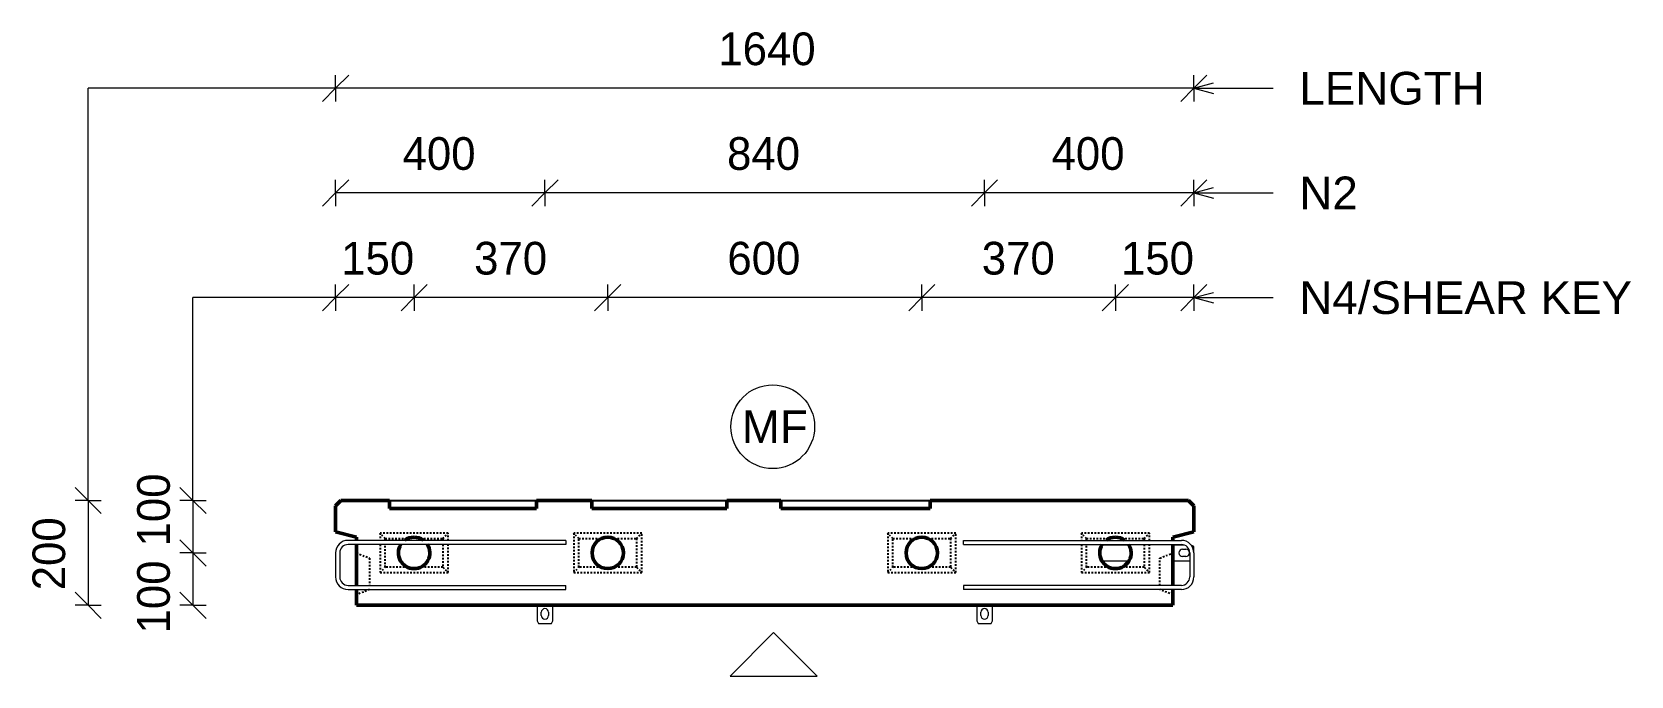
# Model space of a CAD drawing. Header units: millimetres. Extents: x -5626 to 7572, y 1067 to 18539.
# Drawn here: x -5626 to -2570, y 12779 to 14009 of the extents above; entities that cross this region are included whole.
import ezdxf

# ---------------------------------------------------------------- set-up
doc = ezdxf.new("R2010")
doc.units = ezdxf.units.MM
doc.linetypes.add('Dash', pattern=[6.36, 3.18, -3.18])
for name, color, linetype, lineweight in [('A-ANNO-DIMS', 211, 'Continuous', 9), ('A-ANNO-DIMS-25', 211, 'Continuous', 9), ('A-DETL-MBND', 5, 'Continuous', 18), ('A-DETL-THIN', 151, 'Continuous', 18), ('A-GENM', 13, 'Continuous', 18), ('A-WALL', 113, 'Continuous', 25), ('A-WALL-HDLN', 110, 'Dash', 25), ('G-ANNO-TEXT', 231, 'Continuous', 9), ('S-RBAR', 171, 'Continuous', 18)]:
    doc.layers.add(name, color=color, linetype=linetype, lineweight=lineweight)
doc.styles.add('Arial', font='arial.ttf', dxfattribs={"height": 62.5})
doc.styles.add('Nirmala UI Semilight', font='NirmalaS.ttf', dxfattribs={"height": 62.5})
doc.dimstyles.new('Arrow_Filled_-_2_5_NI_UI', dxfattribs={"dimscale": 304.8, "dimtxt": 65.460247, "dimasz": 0.164042, "dimexe": 0.082021, "dimexo": 0.0625, "dimgap": 0.082021, "dimtad": 1, "dimdec": 4, "dimzin": 0, "dimdsep": 46, "dimtxsty": 'Nirmala UI Semilight', "dimblk1": 'OBLIQUE', "dimblk2": 'OBLIQUE', "dimsah": 1, "dimcen": 0.09, "dimazin": 0, "dimtfac": 1, "dimtdec": 4, "dimtix": 1, "dimtmove": 0, "dimatfit": 3, "dimfxl": 0.082021, "dimfxlon": 1, "dimtvp": 1, "dimtolj": 1, "dimtzin": 0, "dimarcsym": 2})
doc.dimstyles.new('Arrow_Filled_-_2_5_NI_UI_1', dxfattribs={"dimscale": 304.8, "dimtxt": 65.460247, "dimasz": 0.164042, "dimexe": 0.082021, "dimexo": 0.0625, "dimgap": 0.082021, "dimtad": 1, "dimdec": 4, "dimzin": 0, "dimdsep": 46, "dimtxsty": 'Nirmala UI Semilight', "dimblk1": 'OBLIQUE', "dimblk2": 'OBLIQUE', "dimsah": 1, "dimcen": 0.09, "dimazin": 0, "dimtfac": 1, "dimtdec": 4, "dimtix": 1, "dimtmove": 2, "dimatfit": 3, "dimfxl": 0.082021, "dimfxlon": 1, "dimtvp": 1, "dimtolj": 1, "dimtzin": 0, "dimarcsym": 2})

# ---------------------------------------------------------------- blocks, each defined once
blk = doc.blocks.new('RR spread anchor face based - RR-SA-1_4-160-1726851-Elevation Top')
at = {"layer": 'A-GENM'}
for p, q in [((-4660.4, 12913.9), (-4660.4, 12883.9)), ((-4652.4, 12894.4), (-4652.4, 12900.4)), ((-4638.4, 12900.4), (-4638.4, 12894.4)), ((-4630.4, 12883.9), (-4630.4, 12913.9)), ((-4660.4, 12883.9), (-4657.9, 12878.9)), ((-4657.9, 12878.9), (-4632.9, 12878.9)), ((-4632.9, 12878.9), (-4630.4, 12883.9))]:
    blk.add_line(p, q, dxfattribs=at)
for centre, start, end in [((-4645.4, 12900.4), 0, 180), ((-4645.4, 12894.4), 180, 0)]:
    blk.add_arc(centre, 7, start, end, dxfattribs=at)
blk = doc.blocks.new('RR spread anchor face based - RR-SA-2_5-200-1726821-Elevation Top')
at = {"layer": 'A-GENM'}
for p, q in [((-3583.4, 13024.1), (-3583.4, 13013.9)), ((-3583.4, 13024.1), (-3583.4, 13014)), ((-3529.9, 13028.9), (-3581, 13028.9)), ((-3424.2, 13028.9), (-3445.4, 13028.9)), ((-3426.9, 13020.9), (-3420.9, 13020.9)), ((-3410.4, 13028.9), (-3410.9, 13028.9)), ((-3405.4, 13026.4), (-3410.4, 13028.9)), ((-3405.4, 13013.9), (-3405.4, 13026.4)), ((-3585.3, 13013.9), (-3583.4, 13013.9)), ((-3583.4, 13013.9), (-3583.4, 13003.7)), ((-3583.4, 13013.9), (-3583.4, 13003.7)), ((-3581, 12998.9), (-3529.9, 12998.9)), ((-3445.4, 12998.9), (-3413.4, 12998.9)), ((-3420.9, 13006.9), (-3426.9, 13006.9))]:
    blk.add_line(p, q, dxfattribs=at)
for centre, start, end in [((-3426.9, 13013.9), 90, 270), ((-3420.9, 13013.9), 270, 90)]:
    blk.add_arc(centre, 7, start, end, dxfattribs=at)
blk = doc.blocks.new('DIMBLOCK1-Elevation Top')
at = {"layer": 'A-ANNO-DIMS-25'}
for p, q in [((-3555.4, 13501.6), (-3530.4, 13526.6)), ((-3555.4, 13501.6), (-3555.4, 13526.6)), ((-3405.4, 13501.6), (-3380.4, 13526.6)), ((-3405.4, 13501.6), (-3405.4, 13526.6)), ((-3555.4, 13501.6), (-3580.4, 13476.6)), ((-3405.4, 13501.6), (-3555.4, 13501.6)), ((-3555.4, 13501.6), (-3555.4, 13476.6)), ((-3405.4, 13501.6), (-3430.4, 13476.6)), ((-3405.4, 13501.6), (-3405.4, 13476.6))]:
    blk.add_line(p, q, dxfattribs=at)
at = {"layer": 'A-ANNO-DIMS-25', "color": 0, "insert": (-3544.7, 13608.2), "char_height": 62.5, "width": 154.248, "attachment_point": 1, "line_spacing_factor": 1.142579, "style": 'Nirmala UI Semilight'}
blk.add_mtext('150', dxfattribs=at)
blk = doc.blocks.new('_Oblique')
at = {"color": 0, "linetype": 'ByBlock', "lineweight": -2}
blk.add_line((-0.5, -0.5), (0.5, 0.5), dxfattribs=at)
blk = doc.blocks.new('DIMBLOCK2-Elevation Top')
at = {"layer": 'A-ANNO-DIMS-25'}
for p, q in [((-3925.4, 13501.6), (-3900.4, 13526.6)), ((-3925.4, 13501.6), (-3925.4, 13526.6)), ((-3555.4, 13501.6), (-3530.4, 13526.6)), ((-3555.4, 13501.6), (-3555.4, 13526.6)), ((-3925.4, 13501.6), (-3950.4, 13476.6)), ((-3555.4, 13501.6), (-3925.4, 13501.6)), ((-3925.4, 13501.6), (-3925.4, 13476.6)), ((-3555.4, 13501.6), (-3580.4, 13476.6)), ((-3555.4, 13501.6), (-3555.4, 13476.6))]:
    blk.add_line(p, q, dxfattribs=at)
at = {"layer": 'A-ANNO-DIMS-25', "color": 0, "insert": (-3810.7, 13608.2), "char_height": 62.5, "width": 168.53, "attachment_point": 1, "line_spacing_factor": 1.142579, "style": 'Nirmala UI Semilight'}
blk.add_mtext('370', dxfattribs=at)
blk = doc.blocks.new('DIMBLOCK3-Elevation Top')
at = {"layer": 'A-ANNO-DIMS-25'}
for p, q in [((-4525.4, 13501.6), (-4500.4, 13526.6)), ((-4525.4, 13501.6), (-4525.4, 13526.6)), ((-3925.4, 13501.6), (-3900.4, 13526.6)), ((-3925.4, 13501.6), (-3925.4, 13526.6)), ((-4525.4, 13501.6), (-4550.4, 13476.6)), ((-3925.4, 13501.6), (-4525.4, 13501.6)), ((-4525.4, 13501.6), (-4525.4, 13476.6)), ((-3925.4, 13501.6), (-3950.4, 13476.6)), ((-3925.4, 13501.6), (-3925.4, 13476.6))]:
    blk.add_line(p, q, dxfattribs=at)
at = {"layer": 'A-ANNO-DIMS-25', "color": 0, "insert": (-4296.8, 13608.2), "char_height": 62.5, "width": 171.387, "attachment_point": 1, "line_spacing_factor": 1.142579, "style": 'Nirmala UI Semilight'}
blk.add_mtext('600', dxfattribs=at)
blk = doc.blocks.new('DIMBLOCK4-Elevation Top')
at = {"layer": 'A-ANNO-DIMS-25'}
for p, q in [((-4895.4, 13501.6), (-4870.4, 13526.6)), ((-4895.4, 13501.6), (-4895.4, 13526.6)), ((-4525.4, 13501.6), (-4500.4, 13526.6)), ((-4525.4, 13501.6), (-4525.4, 13526.6)), ((-4895.4, 13501.6), (-4920.4, 13476.6)), ((-4525.4, 13501.6), (-4895.4, 13501.6)), ((-4895.4, 13501.6), (-4895.4, 13476.6)), ((-4525.4, 13501.6), (-4550.4, 13476.6)), ((-4525.4, 13501.6), (-4525.4, 13476.6))]:
    blk.add_line(p, q, dxfattribs=at)
at = {"layer": 'A-ANNO-DIMS-25', "color": 0, "insert": (-4780.7, 13608.2), "char_height": 62.5, "width": 168.53, "attachment_point": 1, "line_spacing_factor": 1.142579, "style": 'Nirmala UI Semilight'}
blk.add_mtext('370', dxfattribs=at)
blk = doc.blocks.new('DIMBLOCK5-Elevation Top')
at = {"layer": 'A-ANNO-DIMS-25'}
for p, q in [((-5045.4, 13501.6), (-5020.4, 13526.6)), ((-5045.4, 13501.6), (-5045.4, 13526.6)), ((-4895.4, 13501.6), (-4870.4, 13526.6)), ((-4895.4, 13501.6), (-4895.4, 13526.6)), ((-5045.4, 13501.6), (-5070.4, 13476.6)), ((-4895.4, 13501.6), (-5045.4, 13501.6)), ((-5045.4, 13501.6), (-5045.4, 13476.6)), ((-4895.4, 13501.6), (-4920.4, 13476.6)), ((-4895.4, 13501.6), (-4895.4, 13476.6))]:
    blk.add_line(p, q, dxfattribs=at)
at = {"layer": 'A-ANNO-DIMS-25', "color": 0, "insert": (-5034.7, 13608.2), "char_height": 62.5, "width": 154.248, "attachment_point": 1, "line_spacing_factor": 1.142579, "style": 'Nirmala UI Semilight'}
blk.add_mtext('150', dxfattribs=at)
blk = doc.blocks.new('DIMBLOCK6-Elevation Top')
at = {"layer": 'A-ANNO-DIMS-25'}
for p, q in [((-3805.4, 13701.6), (-3780.4, 13726.6)), ((-3805.4, 13701.6), (-3805.4, 13726.6)), ((-3405.4, 13701.6), (-3380.4, 13726.6)), ((-3405.4, 13701.6), (-3405.4, 13726.6)), ((-3805.4, 13701.6), (-3830.4, 13676.6)), ((-3405.4, 13701.6), (-3805.4, 13701.6)), ((-3805.4, 13701.6), (-3805.4, 13676.6)), ((-3405.4, 13701.6), (-3430.4, 13676.6)), ((-3405.4, 13701.6), (-3405.4, 13676.6))]:
    blk.add_line(p, q, dxfattribs=at)
at = {"layer": 'A-ANNO-DIMS-25', "color": 0, "insert": (-3677.4, 13808.2), "char_height": 62.5, "width": 172.815, "attachment_point": 1, "line_spacing_factor": 1.142579, "style": 'Nirmala UI Semilight'}
blk.add_mtext('400', dxfattribs=at)
blk = doc.blocks.new('DIMBLOCK7-Elevation Top')
at = {"layer": 'A-ANNO-DIMS-25'}
for p, q in [((-4645.4, 13701.6), (-4620.4, 13726.6)), ((-4645.4, 13701.6), (-4645.4, 13726.6)), ((-3805.4, 13701.6), (-3780.4, 13726.6)), ((-3805.4, 13701.6), (-3805.4, 13726.6)), ((-4645.4, 13701.6), (-4670.4, 13676.6)), ((-3805.4, 13701.6), (-4645.4, 13701.6)), ((-4645.4, 13701.6), (-4645.4, 13676.6)), ((-3805.4, 13701.6), (-3830.4, 13676.6)), ((-3805.4, 13701.6), (-3805.4, 13676.6))]:
    blk.add_line(p, q, dxfattribs=at)
at = {"layer": 'A-ANNO-DIMS-25', "color": 0, "insert": (-4297.4, 13808.2), "char_height": 62.5, "width": 172.815, "attachment_point": 1, "line_spacing_factor": 1.142579, "style": 'Nirmala UI Semilight'}
blk.add_mtext('840', dxfattribs=at)
blk = doc.blocks.new('DIMBLOCK8-Elevation Top')
at = {"layer": 'A-ANNO-DIMS-25'}
for p, q in [((-5045.4, 13701.6), (-5020.4, 13726.6)), ((-5045.4, 13701.6), (-5045.4, 13726.6)), ((-4645.4, 13701.6), (-4620.4, 13726.6)), ((-4645.4, 13701.6), (-4645.4, 13726.6)), ((-5045.4, 13701.6), (-5070.4, 13676.6)), ((-4645.4, 13701.6), (-5045.4, 13701.6)), ((-5045.4, 13701.6), (-5045.4, 13676.6)), ((-4645.4, 13701.6), (-4670.4, 13676.6)), ((-4645.4, 13701.6), (-4645.4, 13676.6))]:
    blk.add_line(p, q, dxfattribs=at)
at = {"layer": 'A-ANNO-DIMS-25', "color": 0, "insert": (-4917.4, 13808.2), "char_height": 62.5, "width": 172.815, "attachment_point": 1, "line_spacing_factor": 1.142579, "style": 'Nirmala UI Semilight'}
blk.add_mtext('400', dxfattribs=at)
blk = doc.blocks.new('DIMBLOCK9-Elevation Top')
at = {"layer": 'A-ANNO-DIMS-25'}
for p, q in [((-5045.4, 13901.6), (-5070.4, 13876.6)), ((-5045.4, 13901.6), (-5020.4, 13926.6)), ((-5045.4, 13901.6), (-5045.4, 13926.6)), ((-3405.4, 13901.6), (-5045.4, 13901.6)), ((-5045.4, 13901.6), (-5045.4, 13876.6)), ((-3405.4, 13901.6), (-3430.4, 13876.6)), ((-3405.4, 13901.6), (-3380.4, 13926.6)), ((-3405.4, 13901.6), (-3405.4, 13926.6)), ((-3405.4, 13901.6), (-3405.4, 13876.6))]:
    blk.add_line(p, q, dxfattribs=at)
at = {"layer": 'A-ANNO-DIMS-25', "color": 0, "insert": (-4314.1, 14008.2), "char_height": 62.5, "width": 212.805, "attachment_point": 1, "line_spacing_factor": 1.142579, "style": 'Nirmala UI Semilight'}
blk.add_mtext('1640', dxfattribs=at)
blk = doc.blocks.new('DIMBLOCK10-Elevation Top')
at = {"layer": 'A-ANNO-DIMS-25'}
for p, q in [((-5318, 13113.9), (-5343, 13138.9)), ((-5318, 13113.9), (-5343, 13113.9)), ((-5318, 13113.9), (-5318, 13013.9)), ((-5318, 13113.9), (-5293, 13088.9)), ((-5318, 13113.9), (-5293, 13113.9)), ((-5318, 13013.9), (-5343, 13038.9)), ((-5318, 13013.9), (-5343, 13013.9)), ((-5318, 13013.9), (-5293, 12988.9)), ((-5318, 13013.9), (-5293, 13013.9))]:
    blk.add_line(p, q, dxfattribs=at)
at = {"layer": 'A-ANNO-DIMS-25', "color": 0, "insert": (-5424.6, 13026.2), "char_height": 62.5, "width": 154.248, "attachment_point": 1, "rotation": 90, "line_spacing_factor": 1.142579, "style": 'Nirmala UI Semilight'}
blk.add_mtext('100', dxfattribs=at)
blk = doc.blocks.new('DIMBLOCK11-Elevation Top')
at = {"layer": 'A-ANNO-DIMS-25'}
for p, q in [((-5318, 13013.9), (-5343, 13038.9)), ((-5318, 13013.9), (-5343, 13013.9)), ((-5318, 13013.9), (-5318, 12913.9)), ((-5318, 13013.9), (-5293, 12988.9)), ((-5318, 13013.9), (-5293, 13013.9)), ((-5318, 12913.9), (-5343, 12938.9)), ((-5318, 12913.9), (-5343, 12913.9)), ((-5318, 12913.9), (-5293, 12888.9)), ((-5318, 12913.9), (-5293, 12913.9))]:
    blk.add_line(p, q, dxfattribs=at)
at = {"layer": 'A-ANNO-DIMS-25', "color": 0, "insert": (-5424.6, 12860), "char_height": 62.5, "width": 154.248, "attachment_point": 1, "rotation": 90, "line_spacing_factor": 1.142579, "style": 'Nirmala UI Semilight'}
blk.add_mtext('100', dxfattribs=at)
blk = doc.blocks.new('DIMBLOCK12-Elevation Top')
at = {"layer": 'A-ANNO-DIMS-25'}
for p, q in [((-5518, 13113.9), (-5543, 13138.9)), ((-5518, 13113.9), (-5543, 13113.9)), ((-5518, 13113.9), (-5518, 12913.9)), ((-5518, 13113.9), (-5493, 13088.9)), ((-5518, 13113.9), (-5493, 13113.9)), ((-5518, 12913.9), (-5543, 12938.9)), ((-5518, 12913.9), (-5543, 12913.9)), ((-5518, 12913.9), (-5493, 12888.9)), ((-5518, 12913.9), (-5493, 12913.9))]:
    blk.add_line(p, q, dxfattribs=at)
at = {"layer": 'A-ANNO-DIMS-25', "color": 0, "insert": (-5624.6, 12942.5), "char_height": 62.5, "width": 171.387, "attachment_point": 1, "rotation": 90, "line_spacing_factor": 1.142579, "style": 'Nirmala UI Semilight'}
blk.add_mtext('200', dxfattribs=at)

msp = doc.modelspace()

# ---------------------------------------------------------------- linework, layer by layer
at = {"layer": 'A-DETL-MBND'}
for p, q in [((-5518.02889, 13113.92238), (-5518.02889, 13901.64057)), ((-5045.4305, 13901.64057), (-5518.02889, 13901.64057)), ((-5318.02889, 13113.92238), (-5318.02889, 13501.64057)), ((-5045.4305, 13501.64057), (-5318.02889, 13501.64057))]:
    msp.add_line(p, q, dxfattribs=at)
at = {"layer": 'A-DETL-THIN'}
for p, q in [((-4208.58142, 12861.86086), (-4291.71851, 12778.72377)), ((-4125.44434, 12778.72377), (-4208.58142, 12861.86086)), ((-4291.71851, 12778.72377), (-4125.44434, 12778.72377))]:
    msp.add_line(p, q, dxfattribs=at)
msp.add_circle((-4210.16462, 13255.03448), 80, dxfattribs=at)
at = {"layer": 'A-WALL', "lineweight": 50}
for p, q in [((-5035.42792, 13113.92238), (-5045.4305, 13103.91979)), ((-4942.60727, 13113.92238), (-5035.42792, 13113.92238)), ((-4942.60727, 13098.80383), (-4942.60727, 13113.92238)), ((-4556.00709, 13113.92238), (-4661.22872, 13113.92238)), ((-4661.22872, 13113.92238), (-4661.22872, 13098.80383)), ((-4556.00709, 13098.80383), (-4556.00709, 13113.92238)), ((-4194.71245, 13113.92238), (-4297.8289, 13113.92238)), ((-4297.8289, 13113.92238), (-4297.8289, 13098.80383)), ((-4194.71245, 13098.80383), (-4194.71245, 13113.92238)), ((-3415.43308, 13113.92238), (-3909.12354, 13113.92238)), ((-3909.12354, 13113.92238), (-3909.12354, 13098.80383)), ((-3405.4305, 13103.91979), (-3415.43308, 13113.92238)), ((-5045.4305, 13103.91979), (-5045.4305, 13053.8631)), ((-4661.22872, 13098.80383), (-4942.60727, 13098.80383)), ((-4297.8289, 13098.80383), (-4556.00709, 13098.80383)), ((-3909.12354, 13098.80383), (-4194.71245, 13098.80383)), ((-3405.4305, 13053.92238), (-3405.4305, 13103.91979)), ((-5045.4305, 13053.8631), (-5005.4305, 13043.8631)), ((-3445.4305, 13043.92238), (-3405.4305, 13053.92238)), ((-5005.4305, 13043.8631), (-5005.4305, 13037.92238)), ((-5005.4305, 13029.92238), (-5005.4305, 12951.92238)), ((-3445.4305, 13037.92238), (-3445.4305, 13043.92238)), ((-3445.4305, 12951.92238), (-3445.4305, 13029.92238)), ((-5005.4305, 12943.92238), (-5005.4305, 12913.92238)), ((-3445.4305, 12913.92238), (-3445.4305, 12943.92238)), ((-5005.4305, 12913.92238), (-3445.4305, 12913.92238))]:
    msp.add_line(p, q, dxfattribs=at)
at = {"layer": 'A-WALL'}
for p, q in [((-4942.60727, 13113.92238), (-4661.22872, 13113.92238)), ((-4556.00709, 13113.92238), (-4297.8289, 13113.92238)), ((-4194.71245, 13113.92238), (-3909.12354, 13113.92238))]:
    msp.add_line(p, q, dxfattribs=at)
at = {"layer": 'A-WALL', "lineweight": 50}
for centre, start, end in [((-4895.4305, 13013.92238), 147.51594743, 270), ((-4895.4305, 13013.92238), 90, 126), ((-4895.4305, 13013.92238), 54, 90), ((-4895.4305, 13013.92238), 270, 32.48405257), ((-4525.4305, 13013.92238), 90, 270), ((-4525.4305, 13013.92238), 270, 90), ((-3925.4305, 13013.92238), 90, 270), ((-3925.4305, 13013.92238), 270, 90), ((-3555.4305, 13013.92238), 147.51594743, 270), ((-3555.4305, 13013.92238), 90, 126), ((-3555.4305, 13013.92238), 54, 90), ((-3555.4305, 13013.92238), 270, 32.48405257)]:
    msp.add_arc(centre, 30, start, end, dxfattribs=at)
at = {"layer": 'A-WALL-HDLN'}
for p, q in [((-4830.4305, 13051.3631), (-4960.4305, 13051.3631)), ((-4960.4305, 13051.3631), (-4960.4305, 13037.92238)), ((-4950.4305, 13041.3631), (-4960.4305, 13051.3631)), ((-4840.4305, 13041.3631), (-4830.4305, 13051.3631)), ((-4830.4305, 13037.92238), (-4830.4305, 13051.3631)), ((-4460.4305, 13051.3631), (-4590.4305, 13051.3631)), ((-4590.4305, 13051.3631), (-4590.4305, 12976.3631)), ((-4580.4305, 13041.3631), (-4590.4305, 13051.3631)), ((-4470.4305, 13041.3631), (-4460.4305, 13051.3631)), ((-4460.4305, 12976.3631), (-4460.4305, 13051.3631)), ((-3860.4305, 13051.3631), (-3990.4305, 13051.3631)), ((-3990.4305, 13051.3631), (-3990.4305, 12976.3631)), ((-3980.4305, 13041.3631), (-3990.4305, 13051.3631)), ((-3870.4305, 13041.3631), (-3860.4305, 13051.3631)), ((-3860.4305, 12976.3631), (-3860.4305, 13051.3631)), ((-3490.4305, 13051.3631), (-3620.4305, 13051.3631)), ((-3620.4305, 13051.3631), (-3620.4305, 13037.92238)), ((-3610.4305, 13041.3631), (-3620.4305, 13051.3631)), ((-3500.4305, 13041.3631), (-3490.4305, 13051.3631)), ((-3490.4305, 13037.92238), (-3490.4305, 13051.3631)), ((-4960.4305, 13029.92238), (-4960.4305, 12976.3631)), ((-4950.4305, 13041.3631), (-4907.55513, 13041.3631)), ((-4950.4305, 13037.92238), (-4950.4305, 13041.3631)), ((-4950.4305, 12986.3631), (-4950.4305, 13029.92238)), ((-4883.30588, 13041.3631), (-4840.4305, 13041.3631)), ((-4840.4305, 13041.3631), (-4840.4305, 13037.92238)), ((-4840.4305, 13029.92238), (-4840.4305, 12986.3631)), ((-4830.4305, 12976.3631), (-4830.4305, 13029.92238)), ((-4580.4305, 13041.3631), (-4537.55513, 13041.3631)), ((-4580.4305, 12986.3631), (-4580.4305, 13041.3631)), ((-4513.30588, 13041.3631), (-4470.4305, 13041.3631)), ((-4470.4305, 13041.3631), (-4470.4305, 12986.3631)), ((-3980.4305, 13041.3631), (-3937.55513, 13041.3631)), ((-3980.4305, 12986.3631), (-3980.4305, 13041.3631)), ((-3913.30588, 13041.3631), (-3870.4305, 13041.3631)), ((-3870.4305, 13041.3631), (-3870.4305, 12986.3631)), ((-3620.4305, 13029.92238), (-3620.4305, 12976.3631)), ((-3610.4305, 13041.3631), (-3567.55513, 13041.3631)), ((-3610.4305, 13037.92238), (-3610.4305, 13041.3631)), ((-3610.4305, 12986.3631), (-3610.4305, 13029.92238)), ((-3543.30588, 13041.3631), (-3500.4305, 13041.3631)), ((-3500.4305, 13041.3631), (-3500.4305, 13037.92238)), ((-3500.4305, 13029.92238), (-3500.4305, 12986.3631)), ((-3490.4305, 12976.3631), (-3490.4305, 13029.92238)), ((-5005.38089, 13013.84802), (-4980.4305, 13003.86787)), ((-4980.4305, 13003.86787), (-4980.4305, 12951.92238)), ((-4960.4305, 12976.3631), (-4950.4305, 12986.3631)), ((-4907.2832, 12986.3631), (-4950.4305, 12986.3631)), ((-4840.4305, 12986.3631), (-4883.5778, 12986.3631)), ((-4840.4305, 12986.3631), (-4830.4305, 12976.3631)), ((-4590.4305, 12976.3631), (-4580.4305, 12986.3631)), ((-4537.2832, 12986.3631), (-4580.4305, 12986.3631)), ((-4470.4305, 12986.3631), (-4513.5778, 12986.3631)), ((-4470.4305, 12986.3631), (-4460.4305, 12976.3631)), ((-3990.4305, 12976.3631), (-3980.4305, 12986.3631)), ((-3937.2832, 12986.3631), (-3980.4305, 12986.3631)), ((-3870.4305, 12986.3631), (-3913.5778, 12986.3631)), ((-3870.4305, 12986.3631), (-3860.4305, 12976.3631)), ((-3620.4305, 12976.3631), (-3610.4305, 12986.3631)), ((-3567.2832, 12986.3631), (-3610.4305, 12986.3631)), ((-3500.4305, 12986.3631), (-3543.5778, 12986.3631)), ((-3500.4305, 12986.3631), (-3490.4305, 12976.3631)), ((-3470.4305, 13003.92238), (-3445.48011, 13013.90253)), ((-3470.4305, 12951.92238), (-3470.4305, 13003.92238)), ((-4960.4305, 12976.3631), (-4830.4305, 12976.3631)), ((-4590.4305, 12976.3631), (-4460.4305, 12976.3631)), ((-3990.4305, 12976.3631), (-3860.4305, 12976.3631)), ((-3620.4305, 12976.3631), (-3490.4305, 12976.3631)), ((-4980.4305, 12943.86787), (-5005.38089, 12933.88771)), ((-3445.48011, 12933.94222), (-3470.4305, 12943.92238))]:
    msp.add_line(p, q, dxfattribs=at)
at = {"layer": 'G-ANNO-TEXT', "color": 10}
for p, q in [((-3405.44914, 13901.66862), (-3367.94914, 13911.71671)), ((-3405.44914, 13901.66862), (-3367.94914, 13891.62052)), ((-3405.44914, 13901.66862), (-3253.87687, 13901.66862)), ((-3405.44914, 13701.66862), (-3367.94914, 13711.71671)), ((-3405.44914, 13701.66862), (-3367.94914, 13691.62052)), ((-3405.44914, 13701.66862), (-3253.87687, 13701.66862)), ((-3405.44914, 13501.66862), (-3367.94914, 13511.71671)), ((-3405.44914, 13501.66862), (-3367.94914, 13491.62052)), ((-3405.44914, 13501.66862), (-3253.87687, 13501.66862))]:
    msp.add_line(p, q, dxfattribs=at)
at = {"layer": 'S-RBAR'}
for p, q in [((-4605.4305, 13037.92238), (-5021.4305, 13037.92238)), ((-4605.4305, 13029.92238), (-5021.4305, 13029.92238)), ((-4605.4305, 13037.92238), (-4605.4305, 13029.92238)), ((-3845.4305, 13037.92238), (-3429.4305, 13037.92238)), ((-3845.4305, 13029.92238), (-3845.4305, 13037.92238)), ((-3845.4305, 13029.92238), (-3429.4305, 13029.92238)), ((-5045.4305, 13013.92238), (-5045.4305, 12967.92238)), ((-5037.4305, 13013.92238), (-5037.4305, 12967.92238)), ((-3413.4305, 13013.92238), (-3413.4305, 12967.92238)), ((-3405.4305, 13013.92238), (-3405.4305, 12967.92238)), ((-5021.4305, 12951.92238), (-4605.4305, 12951.92238)), ((-5021.4305, 12943.92238), (-4605.4305, 12943.92238)), ((-4605.4305, 12943.92238), (-4605.4305, 12951.92238)), ((-3429.4305, 12951.92238), (-3845.4305, 12951.92238)), ((-3845.4305, 12951.92238), (-3845.4305, 12943.92238)), ((-3429.4305, 12943.92238), (-3845.4305, 12943.92238))]:
    msp.add_line(p, q, dxfattribs=at)
for centre, radius, start, end in [((-5021.4305, 13013.92238), 24, 90, 180), ((-5021.4305, 13013.92238), 16, 90, 180), ((-3429.4305, 13013.92238), 24, 0, 90), ((-3429.4305, 13013.92238), 16, 360, 90), ((-5021.4305, 12967.92238), 24, 180, 270), ((-5021.4305, 12967.92238), 16, 180, 270), ((-3429.4305, 12967.92238), 16, 270, 0), ((-3429.4305, 12967.92238), 24, 270, 360)]:
    msp.add_arc(centre, radius, start, end, dxfattribs=at)

# ---------------------------------------------------------------- block references
at = {"layer": 'A-GENM'}
for name, p in [('RR spread anchor face based - RR-SA-2_5-200-1726821-Elevation Top', (0, 0)), ('RR spread anchor face based - RR-SA-1_4-160-1726851-Elevation Top', (0, 0)), ('RR spread anchor face based - RR-SA-1_4-160-1726851-Elevation Top', (840, 0))]:
    msp.add_blockref(name, p, dxfattribs=at)

# ---------------------------------------------------------------- texts
at = {"layer": 'G-ANNO-TEXT', "color": 7, "char_height": 62.5, "attachment_point": 1, "style": 'Arial'}
for s, insert, width in [('LENGTH', (-3203.87687, 13932.91862), 428.9028125), ('N2', (-3203.87687, 13732.91862), 134.2826563), ('N4/SHEAR KEY', (-3203.87687, 13532.91862), 767.6157813), ('MF', (-4269.19884, 13286.10523), 150.3164062)]:
    msp.add_mtext(s, dxfattribs=dict(at, insert=insert, width=width))

# ---------------------------------------------------------------- dimensions: what is measured, and where the dimension line sits
at = {"layer": 'A-ANNO-DIMS'}
for base, p1, p2, override, picture, middle in [((-5045.4305, 13901.64057), (-3405.4305, 13876.64057), (-5045.4305, 13876.64057), {"dimpost": '<>', "dimfxl": 1640}, 'DIMBLOCK9-Elevation Top', (-4225.4305, 13959.13272)), ((-5045.4305, 13701.64057), (-4645.4305, 13676.64057), (-5045.4305, 13676.64057), {"dimpost": '<>', "dimfxl": 400}, 'DIMBLOCK8-Elevation Top', (-4845.4305, 13758.93659)), ((-4645.4305, 13701.64057), (-3805.4305, 13676.64057), (-4645.4305, 13676.64057), {"dimpost": '<>', "dimfxl": 840}, 'DIMBLOCK7-Elevation Top', (-4225.4305, 13758.93659)), ((-3805.4305, 13701.64057), (-3405.4305, 13676.64057), (-3805.4305, 13676.64057), {"dimpost": '<>', "dimfxl": 400}, 'DIMBLOCK6-Elevation Top', (-3605.4305, 13758.93659)), ((-5045.4305, 13501.64057), (-4895.4305, 13476.64057), (-5045.4305, 13476.64057), {"dimpost": '<>', "dimfxl": 150}, 'DIMBLOCK5-Elevation Top', (-4970.4305, 13559.11093)), ((-4895.4305, 13501.64057), (-4525.4305, 13476.64057), (-4895.4305, 13476.64057), {"dimpost": '<>', "dimfxl": 370}, 'DIMBLOCK4-Elevation Top', (-4710.4305, 13558.95839)), ((-4525.4305, 13501.64057), (-3925.4305, 13476.64057), (-4525.4305, 13476.64057), {"dimpost": '<>', "dimfxl": 600}, 'DIMBLOCK3-Elevation Top', (-4225.4305, 13558.95839)), ((-3925.4305, 13501.64057), (-3555.4305, 13476.64057), (-3925.4305, 13476.64057), {"dimpost": '<>', "dimfxl": 370}, 'DIMBLOCK2-Elevation Top', (-3740.4305, 13558.95839)), ((-3555.4305, 13501.64057), (-3405.4305, 13476.64057), (-3555.4305, 13476.64057), {"dimpost": '<>', "dimfxl": 150}, 'DIMBLOCK1-Elevation Top', (-3480.4305, 13559.11093))]:
    dim = msp.add_linear_dim(base=base, p1=p1, p2=p2, dimstyle='Arrow_Filled_-_2_5_NI_UI', override=override, dxfattribs=at)
    dim.commit()
    dim.dimension.update_dxf_attribs({"geometry": picture, "text_midpoint": middle})
for base, p1, p2, override, picture, middle in [((-5318.02889, 13013.8631), (-5293.02889, 13113.92238), (-5293.02889, 13013.8631), {"dimpost": '<>', "dimfxl": 100.059273}, 'DIMBLOCK10-Elevation Top', (-5382.9052, 13103.34696)), ((-5318.02889, 12913.92238), (-5293.02889, 13013.8631), (-5293.02889, 12913.92238), {"dimpost": '<>', "dimfxl": 99.940727}, 'DIMBLOCK11-Elevation Top', (-5382.9052, 12937.11864))]:
    dim = msp.add_linear_dim(base=base, p1=p1, p2=p2, angle=90, dimstyle='Arrow_Filled_-_2_5_NI_UI_1', override=override, dxfattribs=at)
    dim.commit()
    dim.dimension.update_dxf_attribs({"geometry": picture, "text_midpoint": middle, "dimtype": 160, "text_rotation": 90})
dim = msp.add_linear_dim(base=(-5518.02889, 12913.92238), p1=(-5493.02889, 13113.92238), p2=(-5493.02889, 12913.92238), angle=90, dimstyle='Arrow_Filled_-_2_5_NI_UI', override={"dimpost": '<>', "dimfxl": 200}, dxfattribs=at)
dim.commit()
dim.dimension.update_dxf_attribs({"geometry": 'DIMBLOCK12-Elevation Top', "text_midpoint": (-5575.32492, 13013.92238)})

doc.saveas('drawing.dxf')
